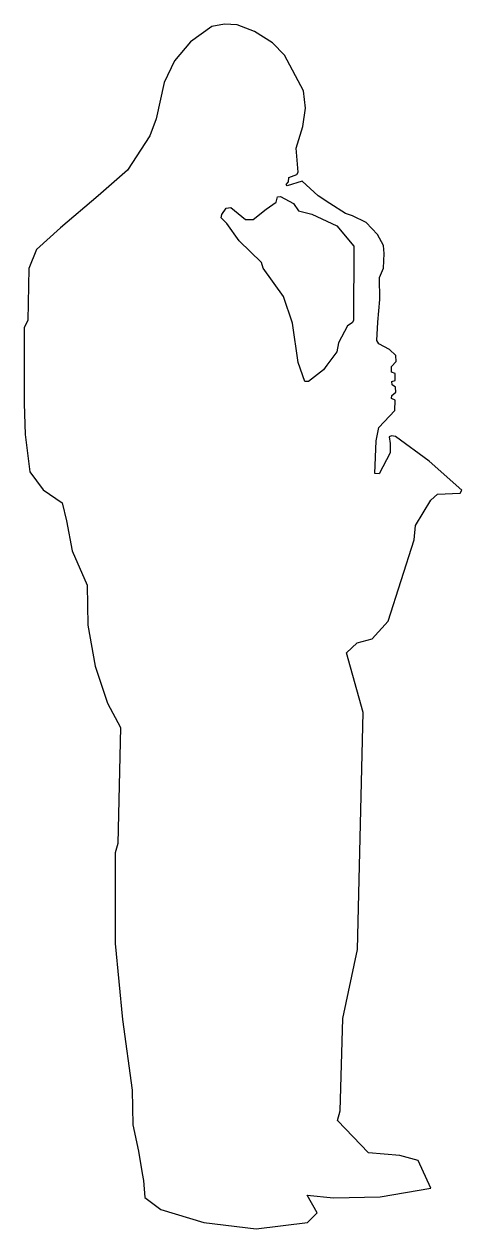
# Model space of a CAD drawing. Header units: inches. Extents: x 154980.8 to 155007.4, y -822.6 to -749.6.
import ezdxf

# ---------------------------------------------------------------- set-up
doc = ezdxf.new("R2010")
doc.units = ezdxf.units.IN
doc.header["$MEASUREMENT"] = 0

# ---------------------------------------------------------------- blocks, each defined once
blk = doc.blocks.new('A$C7DC41D1D')
for points in [[(-0.971, 0.724), (0, 0), (2.62, -0.802), (5.799, -1.186), (8.908, -0.802), (9.502, -0.209), (8.89, 0.849), (10.48, 0.694), (13.309, 0.761), (16.387, 1.279), (15.626, 2.954), (14.502, 3.265), (12.6, 3.42), (10.732, 5.389), (10.887, 5.979), (11.045, 11.56), (11.939, 15.748), (12.284, 30.117), (11.276, 33.741), (11.914, 34.329), (12.824, 34.574), (13.804, 35.658), (15.383, 40.572), (15.471, 41.46), (16.382, 42.985), (16.801, 43.354), (18.18, 43.403), (18.279, 43.6), (16.3, 45.36), (14.239, 46.848), (13.999, 46.894), (13.869, 46.829), (13.923, 46.417), (13.923, 45.854), (13.251, 44.575), (12.99, 44.597), (13.066, 46.591), (13.229, 47.388), (14.205, 48.428), (14.234, 49.042), (14.007, 49.146), (14.03, 49.337), (14.267, 49.535), (14.252, 49.84), (14.045, 49.985), (14.03, 50.169), (14.229, 50.247), (14.221, 50.659), (13.999, 50.751), (14.007, 51.079), (14.297, 51.388), (14.267, 51.761), (13.877, 52.128), (13.235, 52.471), (13.108, 52.658), (13.182, 53.777), (13.303, 55.156), (13.272, 56.485), (13.52, 57.041), (13.566, 57.943), (13.52, 58.421), (13.164, 59.086), (12.466, 59.816), (11.63, 60.218), (11.213, 60.357), (10.269, 60.96), (9.557, 61.423), (8.583, 62.319), (7.67, 62.041), (7.609, 62.122), (7.755, 62.291), (7.778, 62.551), (8.268, 62.719), (8.333, 62.865), (8.226, 64.326), (8.629, 65.643), (8.778, 66.756), (8.668, 67.8), (7.512, 69.952), (6.774, 70.714), (5.688, 71.395), (4.65, 71.797), (3.867, 71.843), (3.094, 71.696), (1.816, 70.773), (0.844, 69.615), (0.217, 68.3), (-0.284, 66.108), (-0.665, 65.063), (-2.013, 62.996), (-3.8, 61.431), (-6.089, 59.489), (-7.536, 58.189), (-8.006, 57.031), (-8.069, 53.868), (-8.288, 53.461), (-8.289, 48.841), (-8.227, 46.963), (-7.945, 44.708), (-7.129, 43.612), (-5.969, 42.829), (-5.708, 41.729), (-5.363, 39.911), (-4.453, 37.842), (-4.421, 35.41), (-3.982, 32.933), (-3.229, 30.676), (-2.444, 29.203), (-2.592, 22.182), (-2.768, 21.617), (-2.769, 16.108), (-2.322, 11.514), (-1.741, 7.218), (-1.697, 5.122), (-1.34, 3.517), (-1.116, 2.179), (-1.042, 1.751), (-0.971, 0.724)], [(4.77, 58.712), (4.022, 59.755), (3.679, 60.098), (3.711, 60.307), (3.965, 60.685), (4.258, 60.716), (5.146, 60.007), (5.608, 60.007), (6.409, 60.633), (7.014, 61.042), (7.092, 61.364), (7.277, 61.393), (8.058, 60.964), (8.37, 60.526), (9.176, 60.329), (10.689, 59.617), (11.713, 58.38), (11.694, 53.874), (11.608, 53.731), (11.336, 53.546), (10.781, 52.523), (10.682, 51.981), (10.077, 51.175), (9.879, 50.879), (8.978, 50.176), (8.756, 50.176), (8.348, 51.323), (7.997, 53.715), (7.442, 55.333), (6.22, 57.046), (6.121, 57.399), (4.77, 58.712)]]:
    blk.add_lwpolyline(points)

msp = doc.modelspace()

# ---------------------------------------------------------------- block references
msp.add_blockref('A$C7DC41D1D', (154989.13, -821.407))

doc.saveas('drawing.dxf')
